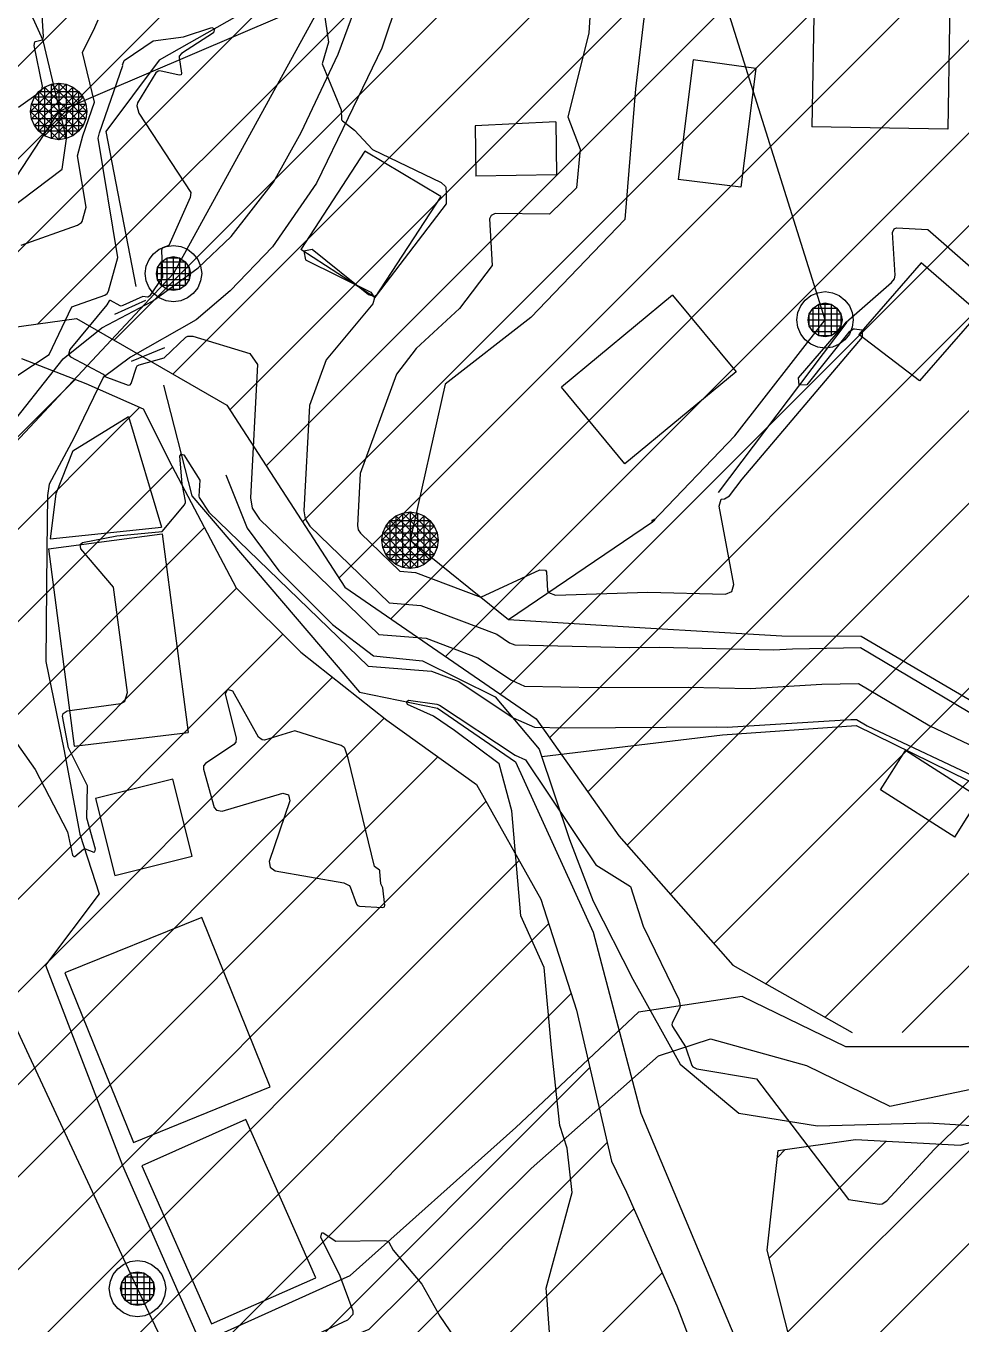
# Model space of a CAD drawing. Extents: x 13365 to 36625, y 86498 to 171760.
# Drawn here: x 14931.6 to 15020.9, y 87404.1 to 87528 of the extents above; entities that cross this region are included whole.
import ezdxf

# ---------------------------------------------------------------- set-up
doc = ezdxf.new("R2010")
doc.units = 0
doc.header["$LTSCALE"] = 5
doc.header["$MEASUREMENT"] = 0
doc.linetypes.add('A_CONTINUOUS_LINE', pattern=[0])
doc.linetypes.add('KERB', pattern=[16, 5, -6, 5])
doc.layers.get('0').update_dxf_attribs({"linetype": 'A_CONTINUOUS_LINE'})
for name, color, linetype in [('CONTOUR', 255, 'Continuous'), ('ELECTRIC', 240, 'A_CONTINUOUS_LINE'), ('EXISTING BUILDING', 21, 'A_CONTINUOUS_LINE'), ('EXISTING ROAD', 25, 'A_CONTINUOUS_LINE'), ('Recreational', 73, 'Continuous'), ('RELIEF', 255, 'A_CONTINUOUS_LINE'), ('Residential', 51, 'Continuous'), ('STREAM & RIVER FRONT', 161, 'A_CONTINUOUS_LINE'), ('TELECOM', 94, 'A_CONTINUOUS_LINE')]:
    doc.layers.add(name, color=color, linetype=linetype)

# ---------------------------------------------------------------- blocks, each defined once
blk = doc.blocks.new('S034')
at = {"color": 0}
for p, q in [((-0.25, 0.43), (-0.13, 0.48)), ((-0.13, 0.48), (0, 0.5)), ((0, 0.5), (0.13, 0.48)), ((0.13, 0.48), (0.25, 0.43)), ((-0.48, 0.13), (-0.43, 0.25)), ((-0.43, 0.25), (-0.35, 0.35)), ((-0.35, 0.35), (-0.25, 0.43)), ((-0.21, 0.21), (-0.11, 0.28)), ((-0.11, 0.28), (0, 0.3)), ((-0.11, -0.28), (-0.11, 0.28)), ((-0.11, 0.28), (0.11, 0.28)), ((0, 0.3), (0.11, 0.28)), ((0, -0.3), (0, 0.3)), ((0.11, 0.28), (0.21, 0.21)), ((0.11, 0.28), (0.11, -0.28)), ((0.25, 0.43), (0.35, 0.35)), ((0.35, 0.35), (0.43, 0.25)), ((0.43, 0.25), (0.48, 0.13)), ((-0.5, 0), (-0.48, 0.13)), ((-0.48, -0.13), (-0.5, 0)), ((-0.3, 0), (-0.28, 0.11)), ((-0.28, -0.11), (-0.3, 0)), ((0.3, 0), (-0.3, 0)), ((-0.28, 0.11), (-0.21, 0.21)), ((-0.28, -0.11), (-0.28, 0.11)), ((-0.28, 0.11), (0.28, 0.11)), ((-0.21, -0.21), (-0.21, 0.21)), ((-0.21, 0.21), (0.21, 0.21)), ((0.21, 0.21), (0.28, 0.11)), ((0.21, 0.21), (0.21, -0.21)), ((0.28, 0.11), (0.3, 0)), ((0.28, 0.11), (0.28, -0.11)), ((0.3, 0), (0.28, -0.11)), ((0.48, 0.13), (0.5, 0)), ((0.5, 0), (0.48, -0.13)), ((-0.43, -0.25), (-0.48, -0.13)), ((-0.21, -0.21), (-0.28, -0.11)), ((0.28, -0.11), (-0.28, -0.11)), ((-0.11, -0.28), (-0.21, -0.21)), ((0.21, -0.21), (-0.21, -0.21)), ((0.21, -0.21), (0.11, -0.28)), ((0.28, -0.11), (0.21, -0.21)), ((0.48, -0.13), (0.43, -0.25)), ((-0.35, -0.35), (-0.43, -0.25)), ((-0.25, -0.43), (-0.35, -0.35)), ((-0.13, -0.48), (-0.25, -0.43)), ((0, -0.3), (-0.11, -0.28)), ((0.11, -0.28), (-0.11, -0.28)), ((0.11, -0.28), (0, -0.3)), ((0.25, -0.43), (0.13, -0.48)), ((0.35, -0.35), (0.25, -0.43)), ((0.43, -0.25), (0.35, -0.35)), ((0, -0.5), (-0.13, -0.48)), ((0.13, -0.48), (0, -0.5))]:
    blk.add_line(p, q, dxfattribs=at)
blk = doc.blocks.new('S038')
at = {"color": 0}
for p, q in [((-0.5, 0), (0, 0.5)), ((-0.48, -0.13), (0.13, 0.48)), ((-0.25, 0.43), (-0.13, 0.48)), ((-0.13, 0.48), (0, 0.5)), ((-0.13, -0.48), (-0.13, 0.48)), ((-0.13, 0.48), (0.48, -0.13)), ((0, 0.5), (0.13, 0.48)), ((0.5, 0), (0, 0.5)), ((0, 0.5), (0, -0.5)), ((0.13, 0.48), (0.25, 0.43)), ((0.13, 0.48), (0.13, -0.48)), ((-0.48, 0.13), (-0.43, 0.25)), ((0.25, 0.43), (-0.43, -0.25)), ((-0.43, 0.25), (-0.35, 0.35)), ((0.43, 0.25), (-0.43, 0.25)), ((-0.43, 0.25), (0.25, -0.43)), ((-0.35, 0.35), (-0.25, 0.43)), ((-0.35, -0.35), (0.35, 0.35)), ((0.35, -0.35), (-0.35, 0.35)), ((-0.35, 0.35), (0.35, 0.35)), ((-0.35, -0.35), (-0.35, 0.35)), ((0.43, -0.25), (-0.25, 0.43)), ((-0.25, 0.43), (-0.25, -0.43)), ((-0.25, -0.43), (0.43, 0.25)), ((0.25, 0.43), (0.35, 0.35)), ((0.25, -0.43), (0.25, 0.43)), ((0.35, 0.35), (0.43, 0.25)), ((0.35, 0.35), (0.35, -0.35)), ((0.43, 0.25), (0.48, 0.13)), ((-0.5, 0), (-0.48, 0.13)), ((-0.48, -0.13), (-0.5, 0)), ((0, -0.5), (-0.5, 0)), ((-0.5, 0), (0.5, 0)), ((0.13, -0.48), (-0.48, 0.13)), ((-0.48, 0.13), (0.48, 0.13)), ((0.48, 0.13), (-0.13, -0.48)), ((0, -0.5), (0.5, 0)), ((0.48, 0.13), (0.5, 0)), ((0.5, 0), (0.48, -0.13)), ((-0.43, -0.25), (-0.48, -0.13)), ((0.48, -0.13), (-0.48, -0.13)), ((0.48, -0.13), (0.43, -0.25)), ((-0.35, -0.35), (-0.43, -0.25)), ((-0.43, -0.25), (0.43, -0.25)), ((-0.25, -0.43), (-0.35, -0.35)), ((0.35, -0.35), (-0.35, -0.35)), ((-0.13, -0.48), (-0.25, -0.43)), ((0.25, -0.43), (0.13, -0.48)), ((0.35, -0.35), (0.25, -0.43)), ((0.43, -0.25), (0.35, -0.35)), ((0, -0.5), (-0.13, -0.48)), ((0.13, -0.48), (0, -0.5))]:
    blk.add_line(p, q, dxfattribs=at)

msp = doc.modelspace()

# ---------------------------------------------------------------- hatches: boundary and pattern name
at = {"layer": 'Recreational', "linetype": 'Continuous'}
h = msp.add_hatch(dxfattribs=at)
h.set_pattern_fill('ANSI31', color=256, scale=50, style=0)
h.paths.add_polyline_path([(16925.04, 88786.82), (16936.03, 88794.73), (16947.61, 88802.45), (16962.29, 88809.39), (16976.57, 88812.09), (16983.14, 88809), (16986.23, 88800.52), (16986.61, 88791.64), (16967.53, 88779.17), (16951.49, 88770.08), (16934.59, 88758.82), (16914.22, 88751.46), (16893.85, 88741.51), (16869.9, 88732.34), (16848.23, 88722.39), (16827.43, 88716.32), (16807.06, 88707.67), (16796.66, 88696.84), (16791.89, 88682.12), (16793.58, 88667.27), (16776.24, 88655.15), (16755.44, 88642.16), (16730.74, 88633.07), (16699, 88620.88), (16673, 88608.76), (16645.69, 88596.64), (16626.19, 88584.08), (16604.87, 88574.88), (16584.5, 88567.95), (16566.74, 88556.26), (16551.57, 88548.47), (16527.73, 88536.78), (16509.97, 88521.63), (16493.01, 88512.02), (16480.88, 88500.34), (16471.34, 88486.48), (16458.3, 88468.63), (16448.77, 88462.14), (16439.67, 88454.34), (16437.07, 88432.26), (16432.7, 88415.23), (16424.9, 88397.05), (16408.86, 88372.8), (16391.96, 88357.22), (16373.71, 88338.53), (16349.88, 88319.48), (16329.44, 88302.9), (16305.61, 88287.32), (16283.51, 88279.52), (16258.8, 88271.3), (16229.68, 88257.37), (16199.35, 88247.41), (16175.08, 88235.72), (16154.64, 88223.97), (16137.74, 88210.98), (16124.3, 88198.42), (16110.82, 88183.61), (16086.55, 88172.35), (16067.92, 88161.53), (16041.48, 88148.54), (16009.78, 88132.9), (15987.68, 88122.94), (15964.28, 88106.92), (15939.51, 88090.34), (15921.31, 88073.45), (15902.24, 88056.57), (15885.34, 88036.22), (15871.43, 88017.88), (15857.13, 87997.96), (15844.56, 87976.75), (15831.5, 87955.83), (15816.76, 87917.74), (15806.36, 87890.03), (15797.66, 87863.9), (15781.19, 87833.16), (15778.99, 87814.44), (15775.95, 87788.47), (15774.63, 87758.87), (15772.03, 87736.35), (15764.62, 87714.54), (15752.05, 87702.85), (15737.75, 87695.93), (15723.45, 87692.9), (15702.22, 87687.27), (15682.62, 87677.18), (15661.38, 87665.06), (15647.51, 87656.83), (15631.48, 87641.68), (15613.71, 87627.83), (15598.54, 87614.84), (15579.04, 87602.72), (15558.2, 87588.29), (15530.46, 87568.38), (15506.2, 87552.79), (15476.25, 87530.63), (15449.81, 87514.61), (15419.47, 87490.36), (15398.37, 87471.97), (15376.2, 87452.53), (15353.49, 87428.76), (15337.72, 87407.51), (15323.12, 87385.91), (15310.68, 87362.14), (15298.25, 87335.67), (15280.32, 87299.28), (15246.25, 87276.05), (15214.35, 87254.99), (15177.58, 87217.17), (15140.81, 87184.22), (15109.99, 87150.73), (15083, 87205.69), (15068.26, 87236.08), (15049.98, 87278.53), (15039.11, 87304.43), (15028.89, 87340.43), (15019.21, 87365.14), (15012.21, 87383.95), (15005.22, 87400.07), (15002.4, 87411.12), (15003.46, 87420.61), (15010.84, 87421.66), (15020.87, 87421.14), (15033.53, 87424.83), (15054.11, 87429.57), (15070.47, 87435.9), (15082.08, 87438.01), (15097.91, 87441.17), (15110.57, 87445.91), (15125.35, 87450.13), (15132.24, 87452.8), (15148.6, 87458.07), (15162.31, 87460.71), (15176.56, 87464.4), (15188.7, 87468.09), (15197.14, 87473.89), (15202.47, 87479.77), (15211.97, 87490.31), (15220.41, 87498.75), (15229.38, 87506.13), (15239.4, 87515.09), (15251.54, 87523.52), (15261.57, 87530.9), (15272.65, 87537.76), (15285.9, 87546.26), (15296.98, 87551.53), (15310.17, 87558.38), (15326, 87566.82), (15340.77, 87577.89), (15349.82, 87586.98), (15361.96, 87598.57), (15368.82, 87607.53), (15375.68, 87618.08), (15384.17, 87628.75), (15389.98, 87641.4), (15396.31, 87654.58), (15402.64, 87664.07), (15414.25, 87677.78), (15423.22, 87687.26), (15436.94, 87698.33), (15445.45, 87706.35), (15457.05, 87712.68), (15466.03, 87718.48), (15482.91, 87725.86), (15496.63, 87731.13), (15517.74, 87738.51), (15532.51, 87745.36), (15549.48, 87754.4), (15563.2, 87764.42), (15574.81, 87771.8), (15591.69, 87782.34), (15610.69, 87792.88), (15623.47, 87799.33), (15635.61, 87808.29), (15648.8, 87819.36), (15664.1, 87832.01), (15673.6, 87840.44), (15687.92, 87853.25), (15699.53, 87866.96), (15706.39, 87878.03), (15712.72, 87891.73), (15721.69, 87909.13), (15729.61, 87927.05), (15737.59, 87940.39), (15742.34, 87950.41), (15751.31, 87963.06), (15758.17, 87980.45), (15762.91, 87998.38), (15770.36, 88013.75), (15781.44, 88027.45), (15789.88, 88042.21), (15797.32, 88052.35), (15808.93, 88069.74), (15814.2, 88085.03), (15825.28, 88097.15), (15837.42, 88107.7), (15852.76, 88118.32), (15864.9, 88132.55), (15879.67, 88144.15), (15895.56, 88157.48), (15907.17, 88172.77), (15919.31, 88188.58), (15936.19, 88204.39), (15950.97, 88221.79), (15962.58, 88233.91), (15978.99, 88249.87), (15993.76, 88267.27), (16004.32, 88285.19), (16017.03, 88307.5), (16026.53, 88323.31), (16033.59, 88346.96), (16041.25, 88369.09), (16050.91, 88392.43), (16061.79, 88405.71), (16079.8, 88418.7), (16098.35, 88428.12), (16112.55, 88429.46), (16130.27, 88435.49), (16147.6, 88441.93), (16165.97, 88448.18), (16184.87, 88452.98), (16202.81, 88459.7), (16219.52, 88466.15), (16244.19, 88475.43), (16265.73, 88483.48), (16293.92, 88494.68), (16322.75, 88508.12), (16341.39, 88520.69), (16360.93, 88535.09), (16377.91, 88547.57), (16398.45, 88564.25), (16414.47, 88572.89), (16436.6, 88582.55), (16453.32, 88593.79), (16477.34, 88606.27), (16493.41, 88613.06), (16513.91, 88621.7), (16532.86, 88632.31), (16548.56, 88642.55), (16568.74, 88657.59), (16582.83, 88670.71), (16596.61, 88682.23), (16611.92, 88687.13), (16627.87, 88686.63), (16647.1, 88693.59), (16679.29, 88703.61), (16716.75, 88703.08), (16737.86, 88713.09), (16748.94, 88728.38), (16762.13, 88738.92), (16778.49, 88752.63), (16787.39, 88761.04), (16806.07, 88767.18), (16818.95, 88772.26), (16836.58, 88774.3), (16850.13, 88774.97), (16864.37, 88778.36), (16879.96, 88783.1), (16894.88, 88784.45), (16910.81, 88785.47)])
h = msp.add_hatch(dxfattribs=at)
h.set_pattern_fill('ANSI31', color=256, scale=50, style=0)
h.paths.add_polyline_path([(14664.44, 87409.09), (14665.4, 87418.56), (14666.09, 87432.92), (14668.48, 87439.76), (14673.96, 87445.57), (14682.52, 87448.99), (14690.73, 87449.68), (14703.4, 87449.68), (14718.46, 87449.33), (14727.7, 87449.68), (14740.03, 87446.6), (14752.69, 87442.84), (14767.07, 87440.44), (14784.19, 87436.68), (14802.33, 87434.63), (14824.76, 87436.28), (14840.4, 87440.34), (14854.01, 87444.87), (14863, 87448.68), (14873.27, 87452.44), (14891.07, 87455.86), (14901, 87460.64), (14908.19, 87468.51), (14915.03, 87478.77), (14920.17, 87488), (14926.01, 87494.89), (14931.15, 87496.26), (14937.31, 87493.87), (14942.78, 87491.47), (14945.52, 87486), (14951.68, 87474.37), (14957.85, 87468.22), (14966.06, 87461.72), (14974.62, 87455.57), (14980.78, 87444.62), (14984.2, 87434.02), (14987.53, 87419.62), (14988.96, 87416.63), (14993.78, 87405.78), (14998.61, 87393.13), (15003.43, 87382.89), (15007.65, 87365.41), (15009.48, 87359.21), (15014.91, 87347.16), (15022.15, 87332.7), (15024.56, 87323.66), (15026.97, 87309.8), (15032.4, 87296.55), (15039.03, 87279.68), (15045.7, 87262.62), (15054.15, 87243.34), (15062.59, 87224.06), (15069.23, 87207.79), (15074.65, 87195.74), (15078.32, 87188.88), (15086.76, 87171.41), (15092.79, 87158.75), (15092.79, 87140.68), (15084.95, 87128.63), (15076.51, 87123.2), (15058.42, 87116.58), (15036.7, 87115.37), (15015.59, 87120.79), (14992.07, 87131.04), (14967.34, 87141.28), (14951.06, 87155.74), (14930.55, 87171.41), (14910.05, 87188.28), (14905.22, 87207.56), (14905.76, 87221.67), (14893.76, 87234.07), (14881.7, 87241.3), (14859.99, 87244.31), (14841.15, 87257.77), (14823.06, 87266.21), (14802.55, 87276.45), (14786.27, 87283.08), (14772.77, 87287.48), (14755.05, 87289.53), (14733.23, 87281.36), (14708.01, 87271.82), (14682.11, 87260.93), (14667.11, 87255.48), (14650.07, 87254.12), (14641.21, 87263.65), (14631.66, 87286.8), (14624.85, 87305.19), (14620.27, 87317.99), (14617.85, 87328.83), (14619.66, 87339.08), (14624.49, 87346.31), (14640.17, 87352.33), (14652.23, 87360.33), (14660.67, 87381.42), (14664.29, 87403.71)])
at = {"layer": 'Residential', "linetype": 'Continuous'}
h = msp.add_hatch(dxfattribs=at)
h.set_pattern_fill('ANSI31', color=256, scale=50, style=0)
edge = h.paths.add_edge_path()
edge.add_line((15022.91, 87431.89), (15035.79, 87436.34))
edge.add_line((15035.79, 87436.34), (15043.22, 87441.78))
edge.add_line((15043.22, 87441.78), (15043.71, 87449.7))
edge.add_line((15043.71, 87449.7), (15034.8, 87456.13))
edge.add_line((15034.8, 87456.13), (15028.36, 87467.02))
edge.add_line((15028.36, 87467.02), (15025.88, 87484.84))
edge.add_line((15025.88, 87484.84), (15029.78, 87504.69))
edge.add_line((15029.78, 87504.69), (15031.86, 87519.92))
edge.add_line((15031.86, 87519.92), (15031.16, 87537.23))
edge.add_line((15031.16, 87537.23), (15027.68, 87559.49))
edge.add_line((15027.68, 87559.49), (15018.67, 87592.03))
edge.add_line((15018.67, 87592.03), (15008.97, 87620.42))
edge.add_line((15008.97, 87620.42), (14997.88, 87650.88))
edge.add_line((14997.88, 87650.88), (14984.66, 87673.16))
edge.add_line((14984.66, 87673.16), (14971.49, 87693.93))
edge.add_line((14971.49, 87693.93), (14960.4, 87712.1))
edge.add_line((14960.4, 87712.1), (14952.09, 87729.41))
edge.add_line((14952.09, 87729.41), (14943.78, 87752.41))
edge.add_line((14943.78, 87752.41), (14938.93, 87775.26))
edge.add_line((14938.93, 87775.26), (14935.46, 87794.65))
edge.add_line((14935.46, 87794.65), (14936.85, 87816.11))
edge.add_line((14936.85, 87816.11), (14940.29, 87832.21))
edge.add_line((14940.29, 87832.21), (14939.59, 87847.44))
edge.add_line((14939.59, 87847.44), (14934.74, 87861.98))
edge.add_line((14934.74, 87861.98), (14931.28, 87878.6))
edge.add_line((14931.28, 87878.6), (14927.81, 87895.91))
edge.add_line((14927.81, 87895.91), (14925.73, 87913.22))
edge.add_line((14925.73, 87913.22), (14919.5, 87926.37))
edge.add_line((14919.5, 87926.37), (14909.1, 87938.83))
edge.add_line((14909.1, 87938.83), (14899.4, 87950.61))
edge.add_line((14899.4, 87950.61), (14891.08, 87960.99))
edge.add_line((14891.08, 87960.99), (14880.68, 87969.99))
edge.add_line((14880.68, 87969.99), (14869.59, 87977.61))
edge.add_line((14869.59, 87977.61), (14863.35, 87986.61))
edge.add_line((14863.35, 87986.61), (14856.42, 87994.92))
edge.add_line((14856.42, 87994.92), (14849.47, 87997.81))
edge.add_line((14849.47, 87997.81), (14841.46, 88000.48))
edge.add_line((14841.46, 88000.48), (14833, 88001.37))
edge.add_line((14833, 88001.37), (14824.1, 87998.7))
edge.add_line((14824.1, 87998.7), (14816.08, 87993.81))
edge.add_line((14816.08, 87993.81), (14804.96, 87987.73))
edge.add_line((14804.96, 87987.73), (14799.16, 87981.8))
edge.add_line((14799.16, 87981.8), (14791.69, 87973.99))
edge.add_line((14791.69, 87973.99), (14783.13, 87967.57))
edge.add_line((14783.13, 87967.57), (14772.03, 87962.69))
edge.add_line((14772.03, 87962.69), (14765.15, 87960.73))
edge.add_line((14765.15, 87960.73), (14752.37, 87959.75))
edge.add_line((14752.37, 87959.75), (14742.54, 87960.24))
edge.add_line((14742.54, 87960.24), (14732.22, 87962.69))
edge.add_line((14732.22, 87962.69), (14725.34, 87969.57))
edge.add_line((14725.34, 87969.57), (14716.5, 87975.95))
edge.add_line((14716.5, 87975.95), (14711.58, 87986.26))
edge.add_line((14711.58, 87986.26), (14709.62, 88000.01))
edge.add_line((14709.62, 88000.01), (14703.23, 88015.23))
edge.add_line((14703.23, 88015.23), (14691.92, 88017.68))
edge.add_line((14691.92, 88017.68), (14683.08, 88013.27))
edge.add_line((14683.08, 88013.27), (14681.6, 87999.52))
edge.add_line((14681.6, 87999.52), (14680.13, 87986.26))
edge.add_line((14680.13, 87986.26), (14677.18, 87969.08))
edge.add_line((14677.18, 87969.08), (14673.25, 87954.35))
edge.add_line((14673.25, 87954.35), (14669.31, 87943.55))
edge.add_line((14669.31, 87943.55), (14666.86, 87933.24))
edge.add_line((14666.86, 87933.24), (14665.38, 87921.45))
edge.add_line((14665.38, 87921.45), (14664.89, 87908.69))
edge.add_line((14664.89, 87908.69), (14663.42, 87896.41))
edge.add_line((14663.42, 87896.41), (14660.47, 87880.21))
edge.add_line((14660.47, 87880.21), (14657.03, 87864.99))
edge.add_line((14657.03, 87864.99), (14654.06, 87851.56))
edge.add_line((14654.06, 87851.56), (14648.81, 87832.93))
edge.add_line((14648.81, 87832.93), (14649.36, 87814.9))
edge.add_line((14649.36, 87814.9), (14657.01, 87798.51))
edge.add_line((14657.01, 87798.51), (14667.4, 87784.86))
edge.add_line((14667.4, 87784.86), (14676.15, 87772.84))
edge.add_line((14676.15, 87772.84), (14685.45, 87756.45))
edge.add_line((14685.45, 87756.45), (14695.29, 87742.79))
edge.add_line((14695.29, 87742.79), (14710.06, 87719.85))
edge.add_line((14710.06, 87719.85), (14724.35, 87700))
edge.add_line((14724.35, 87700), (14734.2, 87685.25))
edge.add_line((14734.2, 87685.25), (14747.87, 87673.78))
edge.add_line((14747.87, 87673.78), (14760.44, 87666.68))
edge.add_line((14760.44, 87666.68), (14772.47, 87660.12))
edge.add_line((14772.47, 87660.12), (14785.05, 87651.93))
edge.add_line((14785.05, 87651.93), (14798.18, 87644.83))
edge.add_line((14798.18, 87644.83), (14809.66, 87633.9))
edge.add_line((14809.66, 87633.9), (14819.5, 87619.7))
edge.add_line((14819.5, 87619.7), (14822.29, 87603.57))
edge.add_line((14822.29, 87603.57), (14820.1, 87585.55))
edge.add_line((14820.1, 87585.55), (14814.09, 87568.07))
edge.add_line((14814.09, 87568.07), (14802.05, 87560.96))
edge.add_line((14802.05, 87560.96), (14784.56, 87562.06))
edge.add_line((14784.56, 87562.06), (14770.34, 87563.7))
edge.add_line((14770.34, 87563.7), (14755.57, 87564.79))
edge.add_line((14755.57, 87564.79), (14744.09, 87561.51))
edge.add_line((14744.09, 87561.51), (14735.34, 87554.95))
edge.add_line((14735.34, 87554.95), (14730.14, 87544.31))
edge.add_line((14730.14, 87544.31), (14724.93, 87533.02))
edge.add_line((14724.93, 87533.02), (14712.32, 87529.11))
edge.add_line((14712.32, 87529.11), (14697.53, 87523.46))
edge.add_line((14697.53, 87523.46), (14685.79, 87518.25))
edge.add_line((14685.79, 87518.25), (14675.35, 87516.08))
edge.add_line((14675.35, 87516.08), (14667.09, 87510.86))
edge.add_line((14667.09, 87510.86), (14661.44, 87499.57))
edge.add_line((14661.44, 87499.57), (14657.96, 87490.88))
edge.add_line((14657.96, 87490.88), (14657.96, 87477.85))
edge.add_line((14657.96, 87477.85), (14659.26, 87463.95))
edge.add_line((14659.26, 87463.95), (14662.74, 87453.52))
edge.add_line((14662.74, 87453.52), (14667.96, 87450.05))
edge.add_line((14667.96, 87450.05), (14677.09, 87451.35))
edge.add_line((14677.09, 87451.35), (14688.83, 87455.26))
edge.add_line((14688.83, 87455.26), (14700.14, 87459.61))
edge.add_line((14700.14, 87459.61), (14709.27, 87459.61))
edge.add_line((14709.27, 87459.61), (14721.88, 87459.61))
edge.add_line((14721.88, 87459.61), (14733.62, 87459.61))
edge.add_line((14733.62, 87459.61), (14746.67, 87457))
edge.add_line((14746.67, 87457), (14755.37, 87456.56))
edge.add_line((14755.37, 87456.56), (14767.11, 87456.13))
edge.add_line((14767.11, 87456.13), (14784.93, 87455.26))
edge.add_line((14784.93, 87455.26), (14800.59, 87454.39))
edge.add_line((14800.59, 87454.39), (14815.52, 87454.02))
edge.add_line((14815.52, 87454.02), (14832.48, 87455.32))
edge.add_line((14832.48, 87455.32), (14853.35, 87457.49))
edge.add_line((14853.35, 87457.49), (14872.05, 87463.58))
edge.add_line((14872.05, 87463.58), (14896.84, 87466.62))
edge.add_line((14896.84, 87466.62), (14909.01, 87476.61))
edge.add_line((14909.01, 87476.61), (14917.71, 87485.73))
edge.add_line((14917.71, 87485.73), (14923.8, 87498.33))
edge.add_line((14923.8, 87498.33), (14936.41, 87500.07))
edge.add_line((14936.41, 87500.07), (14950.76, 87491.81))
edge.add_line((14950.76, 87491.81), (14962.06, 87474.44))
edge.add_line((14962.06, 87474.44), (14980.32, 87461.84))
edge.add_line((14980.32, 87461.84), (14988.23, 87450.69))
edge.add_line((14988.23, 87450.69), (14999.13, 87438.32))
edge.add_line((14999.13, 87438.32), (15010.52, 87431.89))

# ---------------------------------------------------------------- linework, layer by layer
at = {"layer": 'CONTOUR', "color": 33, "linetype": 'A_CONTINUOUS_LINE'}
for points in [[(14959.77, 87531.47), (14960.49, 87526.46), (14959.88, 87524.39), (14961.71, 87520.01), (14961.73, 87519.12), (14961.74, 87519.05), (14961.82, 87518.96), (14962.98, 87518.06), (14964.7, 87516.23), (14971.24, 87513.07), (14971.67, 87512.68), (14971.69, 87512.64), (14971.72, 87512.04), (14971.74, 87511.04), (14965.05, 87502.27), (14964.89, 87502.18), (14964.87, 87502.17), (14964.3, 87502.35), (14958.93, 87506.67), (14958.13, 87506.5), (14958.3, 87505.7), (14964.54, 87502.6), (14964.89, 87502.06), (14964.74, 87501.49), (14960.26, 87496.15), (14958.68, 87491.77), (14958.13, 87481.73), (14958.27, 87480.94), (14958.72, 87480.24), (14966.29, 87472.93), (14969.3, 87472.68), (14976.58, 87469.93), (14977.8, 87469.12), (14978.28, 87468.91), (14989.25, 87468.67), (14992.1, 87468.69), (15003.01, 87468.44), (15004.83, 87468.55), (15011.32, 87468.67), (15023.97, 87461.14)], [(14930.87, 87520.28), (14932.98, 87521.76), (14933.11, 87521.92), (14933.16, 87522.27), (14932.36, 87526.17), (14932.43, 87526.51), (14932.48, 87526.55), (14933.13, 87526.71), (14933.18, 87526.74), (14933.25, 87526.99), (14933.07, 87530.09)], [(14985.49, 87529.4), (14985.36, 87527.33), (14983.36, 87519.34), (14984.55, 87516.27), (14984.19, 87512.55), (14981.6, 87510.04), (14976.43, 87510.11), (14976.03, 87509.93), (14975.89, 87509.59), (14976.13, 87505.14), (14973, 87501.04), (14968.88, 87497.21), (14966.98, 87494.77), (14963.53, 87485.27), (14963.27, 87480.3), (14963.33, 87479.91), (14963.56, 87479.57), (14967.3, 87475.95), (14968.79, 87475.83), (14975.04, 87473.46), (14980.69, 87476.08), (14981.22, 87476.04), (14981.32, 87475.9), (14981.42, 87474.06), (14981.5, 87473.91), (14982.18, 87473.65), (14990.99, 87473.96), (14998.44, 87473.75), (14999.02, 87474.01), (14999.23, 87474.68), (14997.83, 87482.15), (14998.01, 87482.82), (14998.03, 87482.83), (14998.32, 87482.86), (14998.81, 87483.16), (15000.01, 87484.73), (15011.52, 87498.3), (15011.53, 87498.89), (15011.51, 87498.94), (15011.46, 87498.97), (15010.74, 87499.08), (15010.67, 87499.07), (15010.21, 87498.78), (15006.21, 87493.76), (15005.48, 87493.73), (15005.4, 87494.43), (15009.79, 87499.51), (15009.95, 87499.74), (15014.29, 87503.51), (15014.56, 87503.88), (15014.63, 87504.22), (15014.38, 87508.3), (15014.53, 87508.64), (15014.76, 87508.73), (15017.76, 87508.59), (15021.88, 87505)], [(14925.71, 87491.32), (14933.79, 87496.65), (14935.96, 87501.19), (14939.11, 87502.31), (14939.33, 87502.46), (14939.46, 87502.69), (14940.35, 87505.9), (14938.48, 87517.31), (14938.61, 87517.83), (14940.83, 87524.25), (14940.81, 87524.34), (14940.83, 87524.38), (14940.98, 87524.71), (14943.75, 87526.6), (14946.63, 87526.97), (14949.34, 87527.87), (14949.6, 87527.75), (14949.51, 87527.36), (14946.43, 87525.4), (14946.23, 87525.15), (14946.21, 87525.02), (14946.45, 87523.51), (14946.4, 87523.37), (14946.23, 87523.32), (14944.36, 87523.75), (14944.2, 87523.72), (14943.98, 87523.53), (14942.25, 87520.67), (14942.17, 87520.39), (14942.38, 87519.69), (14947.33, 87512.11), (14947.26, 87511.64), (14945.22, 87507.04), (14944.62, 87506.83), (14944.58, 87506.8), (14944.52, 87506.6), (14944.64, 87504.02), (14943.37, 87502.22), (14943.23, 87502.11), (14943.19, 87502.11), (14942.74, 87502.18), (14940.84, 87501.31), (14940.67, 87501.27), (14940.58, 87501.29), (14939.66, 87501.8), (14939.56, 87501.81), (14939.53, 87501.78), (14939.31, 87501.4), (14935.77, 87497.11), (14935.66, 87496.65), (14935.84, 87496.41), (14938.96, 87494.76), (14939.12, 87494.57), (14939.13, 87494.55), (14941.34, 87493.73), (14941.53, 87493.75), (14941.63, 87493.86), (14942.14, 87495.45), (14942.22, 87495.56), (14942.39, 87495.66), (14944.8, 87496.34), (14946.85, 87498.3), (14947.06, 87498.41), (14947.51, 87498.4), (14952.97, 87496.75), (14953.72, 87495.7), (14953.03, 87482.97), (14953.2, 87481.97), (14953.89, 87480.92), (14965.29, 87469.9), (14969.81, 87469.54), (14974.76, 87467.67), (14977.98, 87465.54), (14979.23, 87464.98), (14986.16, 87464.83), (14994.85, 87464.88), (15000.79, 87464.74), (15007.62, 87465.17), (15011.13, 87465.23), (15017.96, 87461.17), (15024.72, 87457.97)], [(14931.13, 87507.1), (14936.51, 87509), (14936.89, 87509.25), (14936.94, 87509.35), (14937.32, 87510.73), (14936.52, 87515.62), (14937.02, 87517.53), (14938.12, 87520.73), (14936.97, 87525.5), (14938.15, 87527.86), (14938.49, 87528.62)], [(14981.84, 87400.19), (14981.37, 87406.34), (14981.28, 87407.47), (14983.76, 87416.62), (14983.29, 87420.84), (14982.59, 87423), (14981.8, 87430.44), (14981.09, 87438.11), (14978.88, 87443.04), (14978.01, 87453.05), (14976.81, 87457.54), (14972.53, 87460.74), (14970.52, 87462.11), (14968.04, 87463.23), (14967.93, 87463.48), (14968.15, 87463.64), (14970.84, 87463.25), (14971.11, 87463.14), (14978.32, 87458.38), (14979.3, 87457.94), (14986.05, 87447.9), (14989.35, 87445.83), (14990.57, 87442.04), (14993.97, 87435.03), (14994.1, 87434.43), (14994.07, 87434.29), (14993.33, 87432.8), (14993.3, 87432.65), (14993.36, 87432.48), (14994.61, 87430.51), (14995.2, 87428.75), (14995.29, 87428.63), (14995.7, 87428.43), (15001.4, 87427.46), (15010.18, 87415.96), (15013.14, 87415.51), (15013.38, 87415.53), (15013.83, 87415.82), (15018.38, 87420.72), (15025, 87427.13)], [(14954.28, 87400.71), (14962.33, 87404.44), (14962.84, 87404.98), (14962.84, 87405.28), (14961.6, 87408.61), (14959.75, 87412.36), (14959.84, 87412.75), (14959.98, 87412.76), (14961.18, 87411.95), (14965.86, 87412.03), (14966.22, 87411.93), (14966.27, 87411.88), (14966.68, 87411.1), (14969.42, 87407.87), (14971.13, 87404.79), (14975.25, 87398.78)]]:
    msp.add_lwpolyline(points, dxfattribs=at)
at = {"layer": 'CONTOUR', "color": 252, "linetype": 'A_CONTINUOUS_LINE'}
for points in [[(14930.11, 87460.34), (14932.46, 87457.01), (14935.56, 87451.05), (14936.02, 87448.84), (14936.16, 87448.7), (14936.26, 87448.71), (14937.09, 87449.41), (14937.17, 87449.45), (14937.25, 87449.44), (14938.07, 87449.13), (14938.15, 87449.15), (14938.23, 87449.41), (14937.4, 87452.36), (14937.46, 87455.44), (14935.63, 87459.07), (14935.07, 87462.12), (14935.13, 87462.37), (14935.52, 87462.62), (14940.65, 87463.3), (14941.04, 87463.55), (14941.27, 87464.36), (14939.95, 87474.41), (14936.82, 87478.08), (14936.75, 87478.5), (14936.97, 87478.7), (14940.26, 87479.33), (14944.59, 87479.73), (14946.72, 87482.28), (14946.83, 87482.51), (14946.84, 87482.65), (14946.52, 87484.29), (14946.28, 87486.93), (14946.42, 87487.14), (14946.68, 87487.05), (14948.2, 87484.65), (14948.11, 87483.12), (14948.14, 87483), (14949.06, 87481.6), (14964.28, 87466.88), (14970.33, 87466.39), (14972.94, 87465.41), (14978.15, 87461.96), (14980.18, 87461.05), (14983.07, 87460.99), (14997.59, 87461.07), (14998.57, 87461.05), (15010.41, 87461.79), (15010.93, 87461.8), (15011.95, 87461.19), (15023.7, 87455.64)], [(14965.83, 87443.89), (14965.88, 87444.03), (14965.67, 87445.71), (14965.5, 87446.09), (14965.41, 87447.28), (14965.38, 87447.37), (14965.35, 87447.4), (14964.9, 87447.74), (14962.36, 87458.09), (14962.04, 87459.04), (14962, 87459.11), (14961.69, 87459.3), (14957.26, 87460.7), (14954.38, 87459.82), (14954.14, 87459.83), (14953.79, 87460.1), (14951.36, 87464.49), (14950.85, 87464.64), (14950.61, 87464.24), (14951.66, 87459.99), (14951.62, 87459.61), (14951.44, 87459.39), (14948.73, 87457.59), (14948.56, 87457.36), (14948.55, 87457.03), (14949.57, 87453.39), (14949.78, 87453.12), (14950.32, 87453.03), (14956.11, 87454.76), (14956.66, 87454.59), (14956.81, 87454.02), (14954.82, 87448.24), (14954.9, 87447.68), (14955.39, 87447.33), (14961.96, 87446.19), (14962.48, 87445.93), (14962.57, 87445.81), (14963.16, 87444.14), (14963.26, 87444.02), (14963.44, 87443.95), (14965.64, 87443.82), (14965.83, 87443.89)]]:
    msp.add_lwpolyline(points, dxfattribs=at)
at = {"layer": 'CONTOUR', "color": 3, "linetype": 'A_CONTINUOUS_LINE'}
msp.add_lwpolyline([(14991.47, 87480.65), (14991.47, 87480.65), (14991.47, 87480.68), (14991.47, 87480.68), (14991.48, 87480.7), (14991.66, 87480.87), (14991.67, 87480.9), (14991.64, 87480.91), (14991.41, 87480.8), (14991.39, 87480.78), (14991.39, 87480.77), (14991.41, 87480.66), (14991.41, 87480.65), (14991.41, 87480.64), (14991.44, 87480.65), (14991.47, 87480.64), (14991.47, 87480.65)], dxfattribs=at)
at = {"layer": 'ELECTRIC', "linetype": 'A_CONTINUOUS_LINE'}
msp.add_line((15007.94, 87499.95), (14996.33, 87536.98), dxfattribs=at)
for points in [[(14984.75, 87575.19), (14965.36, 87540.22), (14945.67, 87504.37), (14913.16, 87469.66)], [(15071.05, 87136.08), (15051.61, 87176.71), (15036.88, 87207.76), (15019.57, 87244.36), (15002.71, 87279.34), (14987.28, 87312.41), (14972.54, 87343.61), (14956.95, 87376.36), (14942.24, 87407.43), (14928.4, 87437.04), (14915.12, 87429.44)]]:
    msp.add_lwpolyline(points, dxfattribs=at)
at = {"layer": 'EXISTING BUILDING', "linetype": 'A_CONTINUOUS_LINE'}
for p, q in [((15007.18, 87548.5), (15006.68, 87518.4)), ((14943, 87501.8), (14940.04, 87500.45)), ((14993.37, 87502.31), (14982.75, 87493.51)), ((14944.82, 87497.28), (14941.64, 87495.98)), ((14936.07, 87487.44), (14934.42, 87483.34)), ((14934.42, 87483.34), (14933.88, 87479.05)), ((14933.88, 87479.05), (14944.53, 87480.14)), ((14938.23, 87454.24), (14940.08, 87446.89)), ((14935.3, 87437.59), (14941.86, 87421.39)), ((14942.64, 87419.17), (14949.32, 87404.06))]:
    msp.add_line(p, q, dxfattribs=at)
for points in [[(15020.16, 87548.37), (15019.66, 87518.18), (15006.68, 87518.4)], [(15001.32, 87523.97), (14995.33, 87524.79), (14993.91, 87513.37)], [(15001.32, 87523.97), (14999.9, 87512.63), (14993.91, 87513.37)], [(14982.2, 87518.86), (14974.5, 87518.49), (14974.57, 87513.69)], [(14982.2, 87518.86), (14982.28, 87513.8), (14974.57, 87513.69)], [(14971.21, 87511.75), (14963.97, 87516.07), (14957.86, 87506.68)], [(14971.21, 87511.75), (14964.92, 87502.08), (14957.86, 87506.68)], [(15022.62, 87500.62), (15017.13, 87505.4), (15011.18, 87498.56)], [(14993.37, 87502.31), (14999.43, 87495), (14988.81, 87486.2), (14982.75, 87493.51)], [(15022.62, 87500.62), (15016.96, 87494.12), (15011.18, 87498.56)], [(14936.07, 87487.44), (14941.39, 87490.72), (14944.53, 87480.14)], [(14933.72, 87478.1), (14944.61, 87479.53), (14947.09, 87460.55)], [(14933.72, 87478.1), (14936.18, 87459.24), (14947.09, 87460.55)], [(14940.08, 87446.89), (14947.45, 87448.74), (14945.6, 87456.09), (14938.23, 87454.24)], [(14941.86, 87421.39), (14954.93, 87426.69), (14948.37, 87442.89), (14935.3, 87437.59)], [(14949.32, 87404.06), (14959.28, 87408.47), (14952.6, 87423.57), (14942.64, 87419.17)]]:
    msp.add_lwpolyline(points, dxfattribs=at)
at = {"layer": 'EXISTING BUILDING', "linetype": 'KERB'}
for points in [[(15020.34, 87450.55), (15013.23, 87455.06), (15015.61, 87458.82)], [(15020.34, 87450.55), (15022.71, 87454.32), (15015.61, 87458.82)]]:
    msp.add_lwpolyline(points, dxfattribs=at)
at = {"layer": 'EXISTING ROAD', "linetype": 'A_CONTINUOUS_LINE'}
msp.add_line((14933.8, 87484.26), (14933.64, 87483.17), dxfattribs=at)
for points in [[(14929.3, 87488.84), (14935.15, 87496.24), (14938.83, 87499.2), (14943.66, 87501.73), (14948.03, 87504.93), (14951.18, 87507.91), (14955.24, 87513.1), (14957.88, 87517.84), (14961.42, 87525.34), (14963.86, 87531.97), (14966.84, 87540.99), (14968.85, 87547.63), (14972.82, 87560.64), (14975.15, 87568.29), (14977.81, 87577.78), (14978.65, 87585.49), (14978.16, 87592.17)], [(14970.63, 87541.44), (14967.18, 87530.68), (14965.58, 87525.89), (14962.38, 87519.25), (14959.34, 87513.01), (14955.14, 87506.92), (14951.1, 87502.73), (14947.83, 87499.96)], [(14947.83, 87499.96), (14941.56, 87496.4), (14938.97, 87494.46), (14936.15, 87488.66), (14933.8, 87484.26)], [(14933.64, 87483.17), (14933.59, 87478), (14933.48, 87467.31), (14935.19, 87458.94), (14936.72, 87450.83), (14938.58, 87445.15), (14933.44, 87438.33), (14940.79, 87419.18), (14948.05, 87402.74)]]:
    msp.add_lwpolyline(points, dxfattribs=at)
at = {"layer": 'EXISTING ROAD', "linetype": 'KERB'}
for points in [[(15054.84, 87438.16), (15041.77, 87435.05), (15026.89, 87430.51), (15009.93, 87430.52), (15000.01, 87435.32), (14990.12, 87433.83)], [(14992.02, 87429.67), (14997, 87431.29), (15006.18, 87428.74), (15014.12, 87424.87), (15027.14, 87427.57), (15042.81, 87431.82), (15051.14, 87434.07), (15058.31, 87436.32)], [(14946.31, 87401.37), (14962.57, 87408.67), (14978.4, 87422.82), (14990.12, 87433.83)], [(14992.02, 87429.67), (14979.84, 87418.9), (14964.33, 87403.52), (14947.76, 87396.76)]]:
    msp.add_lwpolyline(points, dxfattribs=at)
at = {"layer": 'Recreational', "linetype": 'Continuous'}
for points in [[(14931.15, 87496.26), (14937.31, 87493.87), (14942.78, 87491.47), (14945.52, 87486), (14951.68, 87474.37), (14957.85, 87468.22), (14966.06, 87461.72), (14974.62, 87455.57), (14980.78, 87444.62), (14984.2, 87434.02), (14987.53, 87419.62), (14988.96, 87416.63), (14993.78, 87405.78), (14998.61, 87393.13)], [(15005.22, 87400.07), (15002.4, 87411.12), (15003.46, 87420.61), (15010.84, 87421.66), (15020.87, 87421.14), (15033.53, 87424.83), (15054.11, 87429.57), (15070.47, 87435.9), (15082.08, 87438.01), (15097.91, 87441.17), (15110.57, 87445.91), (15125.35, 87450.13), (15132.24, 87452.8)]]:
    msp.add_lwpolyline(points, dxfattribs=at)
at = {"layer": 'RELIEF'}
for p, q in [((14979.83, 87500.17), (14971.64, 87493.81)), ((15010.01, 87499.74), (14997.72, 87483.46)), ((14999.31, 87488.87), (15007.94, 87499.95)), ((14991.45, 87480.67), (14999.31, 87488.87)), ((14977.7, 87471.33), (14991.45, 87480.67)), ((14980.86, 87458.25), (14998.13, 87460.32))]:
    msp.add_line(p, q, dxfattribs=at)
for points in [[(14989.43, 87544.02), (14991.31, 87534.7), (14989.84, 87522.03), (14988.82, 87509.53), (14979.83, 87500.17)], [(14919.33, 87502.51), (14935.05, 87514.36), (14935.44, 87517.25), (14933.23, 87526.63), (14929.49, 87534.84)], [(14971.64, 87493.81), (14968.28, 87478.91), (14977.7, 87471.33)], [(14977.7, 87471.33), (14990.76, 87470.55), (15003.82, 87469.78)], [(15003.82, 87469.78), (15011.38, 87469.73), (15026.1, 87461.13), (15035.11, 87459.51), (15042.09, 87455.64)], [(14998.13, 87460.32), (15010.9, 87461.2), (15023.44, 87455.06), (15036.89, 87443.94), (15049.51, 87440.58)]]:
    msp.add_lwpolyline(points, dxfattribs=at)
at = {"layer": 'Residential', "linetype": 'Continuous'}
for points in [[(14800.59, 87454.39), (14815.52, 87454.02), (14832.48, 87455.32), (14853.35, 87457.49), (14872.05, 87463.58), (14896.84, 87466.62), (14909.01, 87476.61), (14917.71, 87485.73), (14923.8, 87498.33), (14936.41, 87500.07), (14950.76, 87491.81), (14962.06, 87474.44), (14980.32, 87461.84), (14988.23, 87450.69), (14999.13, 87438.32), (15010.52, 87431.89)], [(14950.69, 87485.16), (14952.71, 87480.07), (14955.73, 87476), (14960.86, 87470.87), (14964.79, 87467.86), (14969.47, 87467.4), (14976.41, 87463.94), (14980.63, 87458.96), (14983.53, 87450.31), (14985.79, 87444.43), (14989.58, 87437), (14994.1, 87428.86), (14999.69, 87424.19), (15007.23, 87422.98), (15017.8, 87423.28), (15022.48, 87422.98), (15031.84, 87426), (15041.95, 87428.86), (15054.67, 87436.4), (15069.31, 87440.92), (15084.28, 87443.96), (15101.34, 87447.12), (15115.22, 87451.8), (15033.24, 87441.08)]]:
    msp.add_lwpolyline(points, dxfattribs=at)
at = {"layer": 'STREAM & RIVER FRONT', "linetype": 'Continuous'}
for p, q in [((14944.73, 87493.73), (14947.44, 87483.14)), ((14947.44, 87483.14), (14963.45, 87464.39))]:
    msp.add_line(p, q, dxfattribs=at)
for points in [[(14956.3, 87531.56), (14944.32, 87524.74), (14939.2, 87517.93), (14942.08, 87503.13)], [(14963.45, 87464.39), (14970.9, 87462.88), (14978.35, 87457.75), (14985.77, 87441.47), (14990.33, 87424.19), (15005.11, 87388.99), (15013.35, 87360.57), (15025.61, 87333.18), (15030.47, 87311.01), (15051.47, 87258.09), (15075.4, 87203.02), (15107.47, 87139.23)]]:
    msp.add_lwpolyline(points, dxfattribs=at)
at = {"layer": 'TELECOM', "linetype": 'A_CONTINUOUS_LINE'}
for p, q in [((14961.78, 87531.43), (14934.71, 87519.86)), ((14934.71, 87519.86), (14898.77, 87465))]:
    msp.add_line(p, q, dxfattribs=at)

# ---------------------------------------------------------------- block references
at = {"layer": 'ELECTRIC', "xscale": 5.4, "yscale": 5.4, "zscale": 5.4, "rotation": 270}
for p in [(14945.67, 87504.37), (14945.67, 87504.37), (15007.94, 87499.95), (15007.94, 87499.95), (14942.24, 87407.43), (14942.24, 87407.43)]:
    msp.add_blockref('S034', p, dxfattribs=at)
at = {"layer": 'TELECOM', "xscale": 5.4, "yscale": 5.4, "zscale": 5.4, "rotation": 270}
for p in [(14934.71, 87519.86), (14934.71, 87519.86), (14968.28, 87478.91), (14968.28, 87478.91)]:
    msp.add_blockref('S038', p, dxfattribs=at)

doc.saveas('drawing.dxf')
